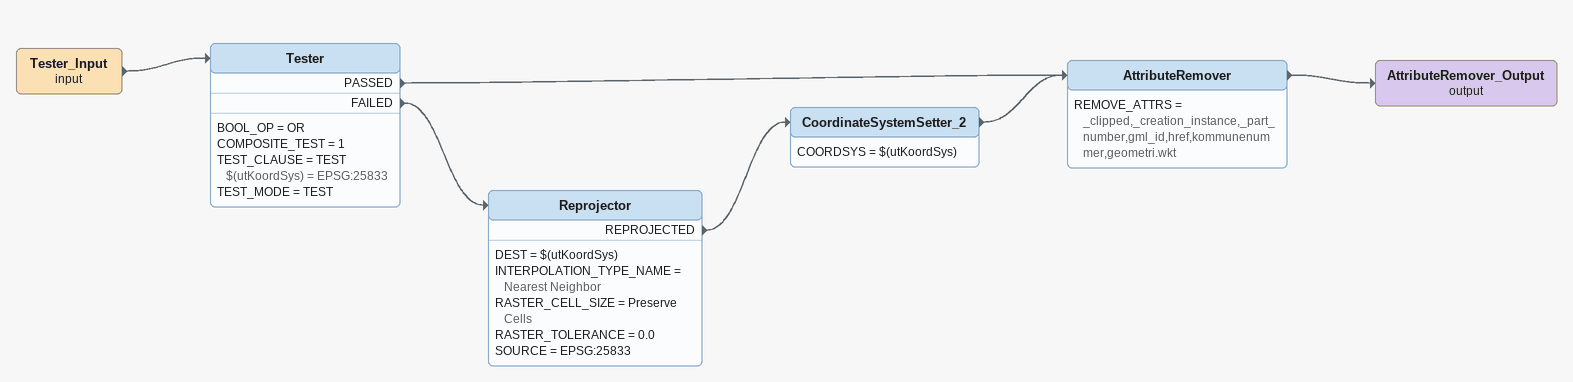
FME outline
Tester_Input (input)
    -> Tester
Tester
    BOOL_OP = OR
    COMPOSITE_TEST = 1
    TEST_CLAUSE = TEST $(utKoordSys) = EPSG:25833
    TEST_MODE = TEST
    PASSED -> AttributeRemover
    FAILED -> Reprojector
Reprojector
    DEST = $(utKoordSys)
    INTERPOLATION_TYPE_NAME = Nearest Neighbor
    RASTER_CELL_SIZE = Preserve Cells
    RASTER_TOLERANCE = 0.0
    SOURCE = EPSG:25833
    REPROJECTED -> CoordinateSystemSetter_2
CoordinateSystemSetter_2
    COORDSYS = $(utKoordSys)
    -> AttributeRemover
AttributeRemover
    REMOVE_ATTRS = _clipped,_creation_instance,_part_number,gml_id,href,kommunenummer,geometri.wkt
    -> AttributeRemover_Output (output)
AttributeRemover_Output (output)
